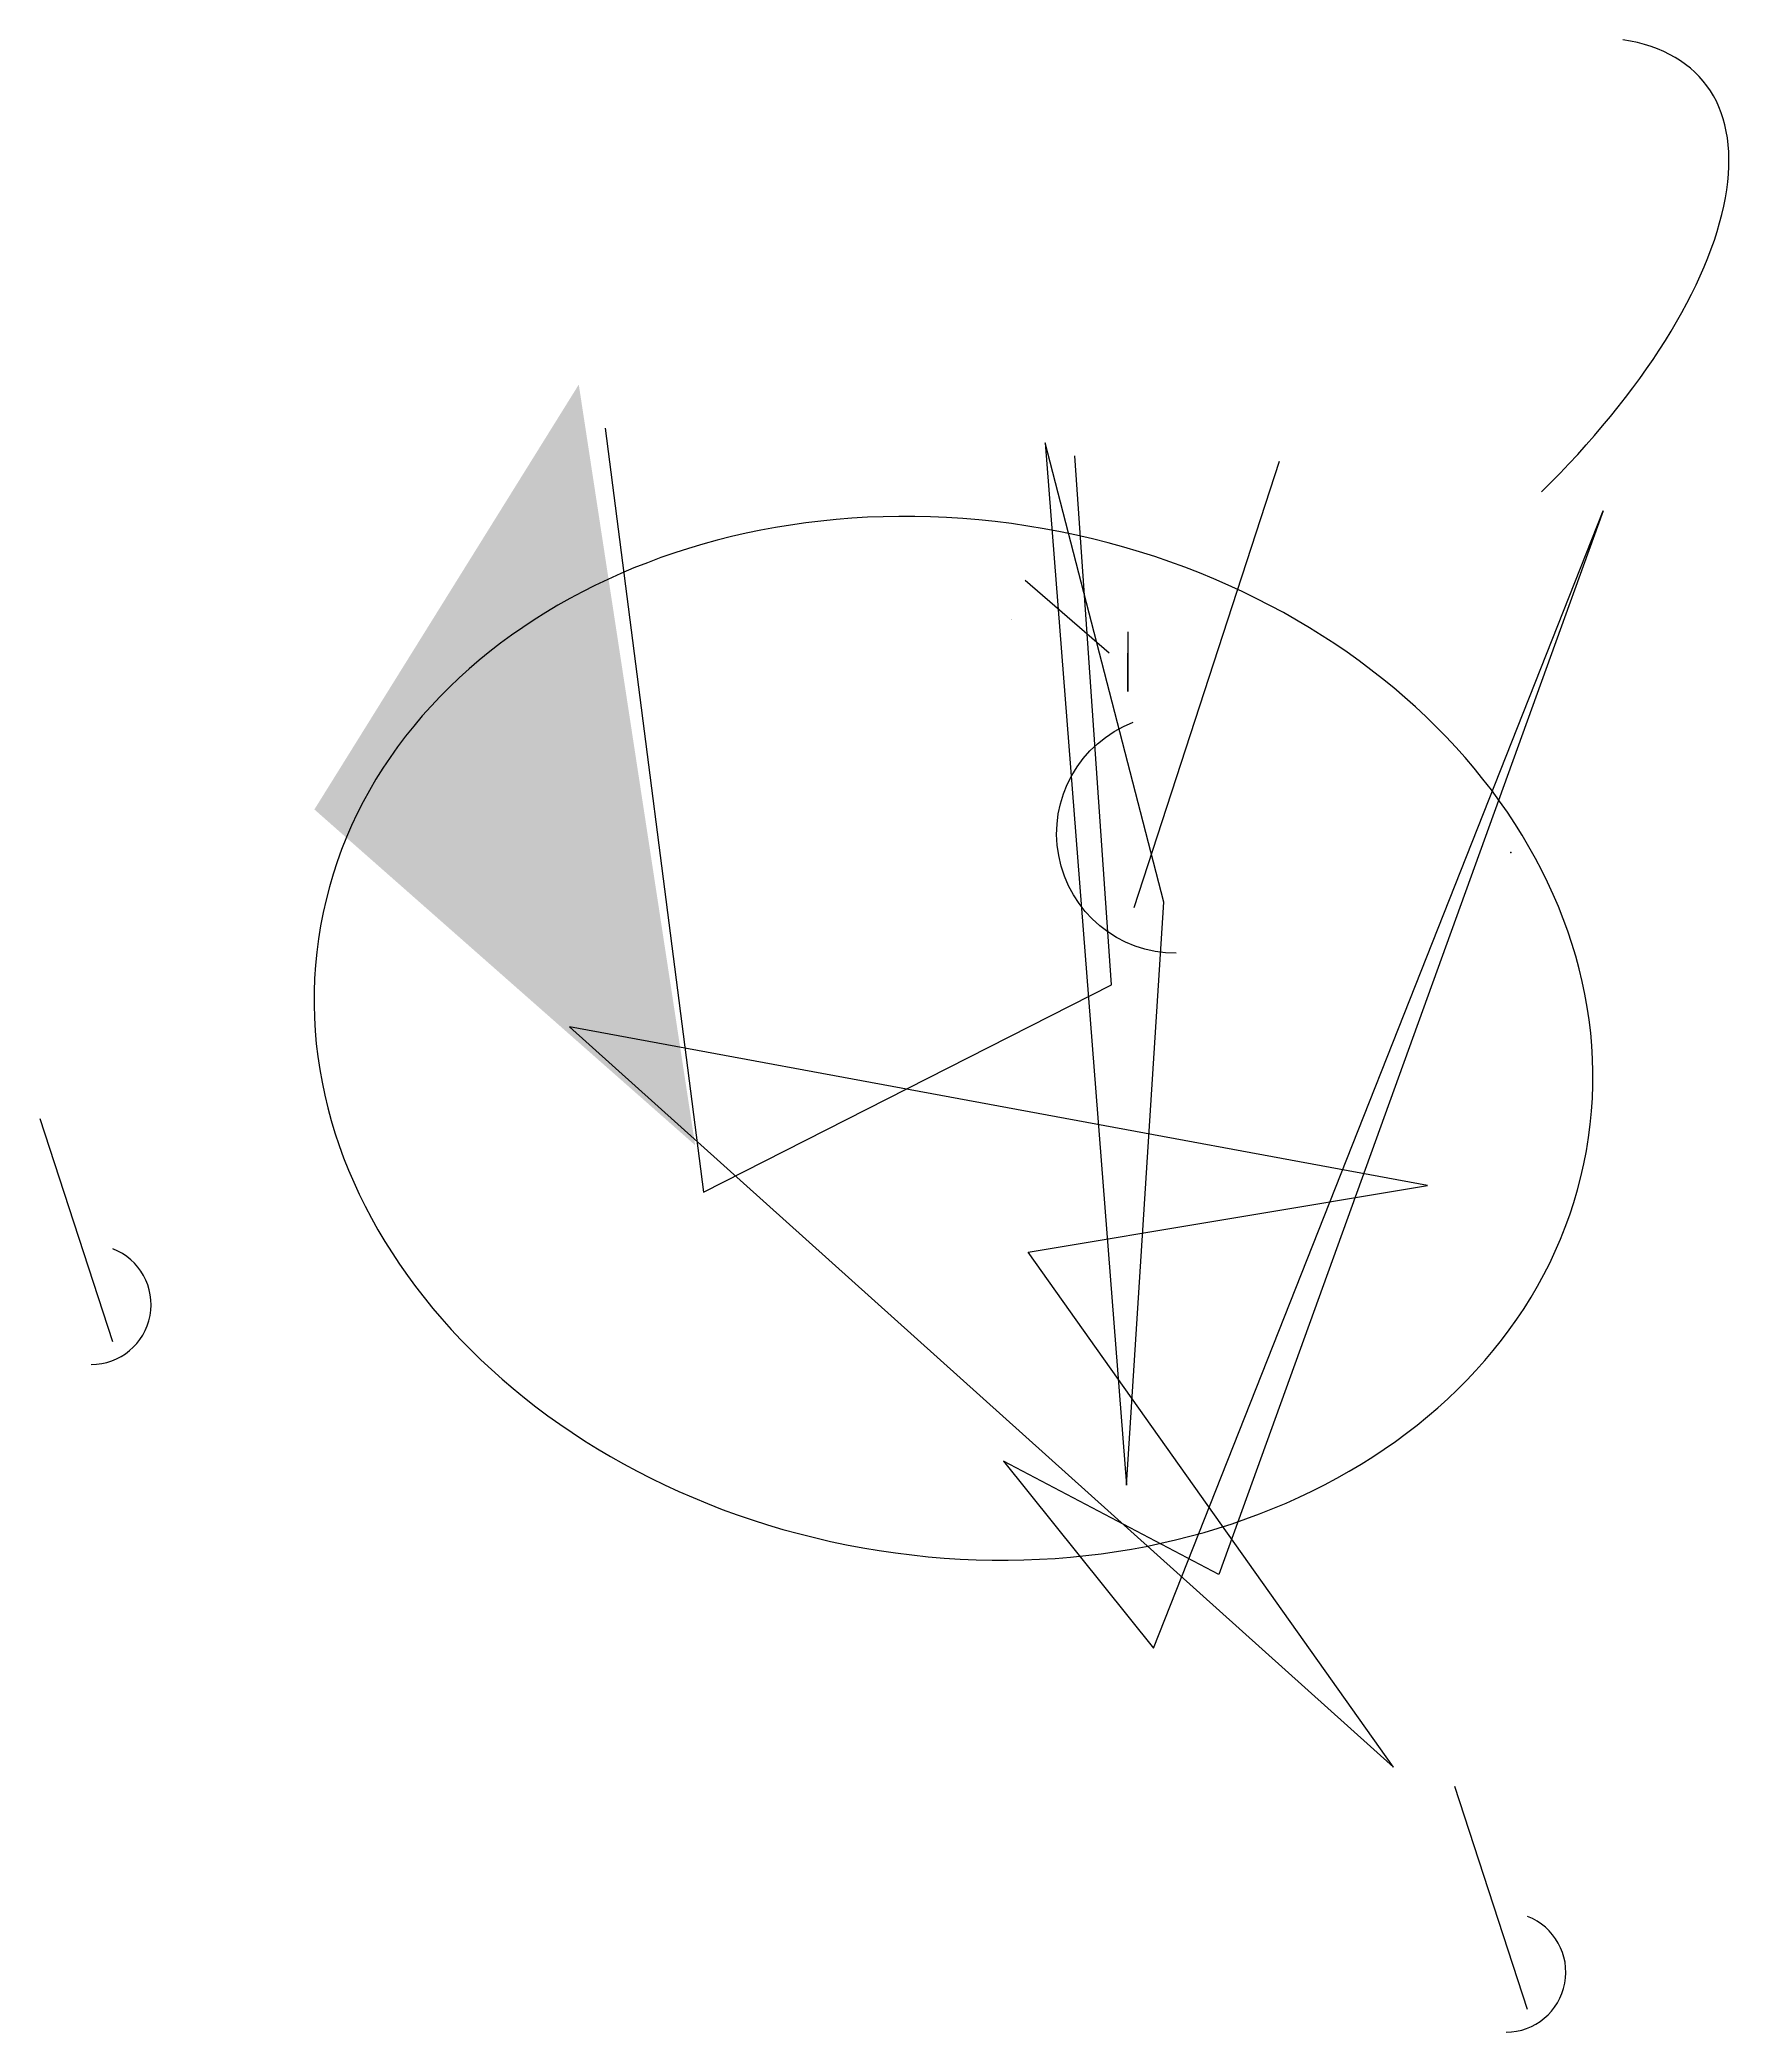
# Model space of a CAD drawing. Header units: inches. Extents: x -5549 to 5545, y -5874 to 7119.
import ezdxf

# ---------------------------------------------------------------- set-up
doc = ezdxf.new("R2010")
doc.units = ezdxf.units.IN

# ---------------------------------------------------------------- blocks, each defined once
blk = doc.blocks.new('B0')
blk.add_line((-871.9, 516.5, 182.2), (-397.5, -938, 731.1))
blk.add_arc((-536.2, -696.8, 851.7), 389.9, 270, 68.90534)
blk.add_text('T', height=2.5).set_placement((0, 0))

msp = doc.modelspace()

# ---------------------------------------------------------------- linework, layer by layer
at = {"elevation": 1050}
msp.add_lwpolyline([(-895, -3492, 0)], format="xyb", dxfattribs=at)
msp.add_polyline3d([(-1862, 4587, 3967), (-1222, -396, 201), (1439, 957, 593), (1201, 4406, 70)])
msp.add_polyline3d([(1537, -2306, -1722), (1781, 1495, -4030), (1007, 4491, 1749)], close=True)
msp.add_ellipse((2884, 4875, -1851), major_axis=(-2418, -1970, -1611), ratio=0.407691, start_param=1.767609, end_param=3.533074)
msp.add_point((4042, 1820, 4289))
at = {"extrusion": (-0.441853, -0.528097, -0.927974)}
msp.add_solid([(-4230, 998), (-4686, -3026), (-921, 1105)], dxfattribs=at)
for points in [[(1713, -3369, 3606), (4646, 4047, 691), (2138, -2889, 3316), (735, -2150, -4365)], [(3279, -4145, 1193), (895, -787, 184), (3500, -353, 1342), (-2096, 683, -4645)]]:
    msp.add_3dface(points)
at = {"layer": 'B', "extrusion": (-0.097796, -0.549944, -0.758161)}
msp.add_circle((296, -3092, 3068), 4192, dxfattribs=at)

# ---------------------------------------------------------------- block references
at = {"extrusion": (0, 0, -1), "xscale": 2, "yscale": 2, "zscale": 2}
msp.add_blockref('B0', (-789, 3335, 740), dxfattribs=at)
for p in [(-4677, -433, 2534), (4548, -4787, -1308)]:
    msp.add_blockref('B0', p)
at = {"layer": 'MUROS', "extrusion": (1, 0, 0), "rotation": 180}
msp.add_blockref('B0', (2723, -4731, 693), dxfattribs=at)

# ---------------------------------------------------------------- texts
msp.add_text('T', height=2.5).set_placement((0, 0))
msp.add_text('T', height=2.5).set_placement((0, 0))

doc.saveas('drawing.dxf')
